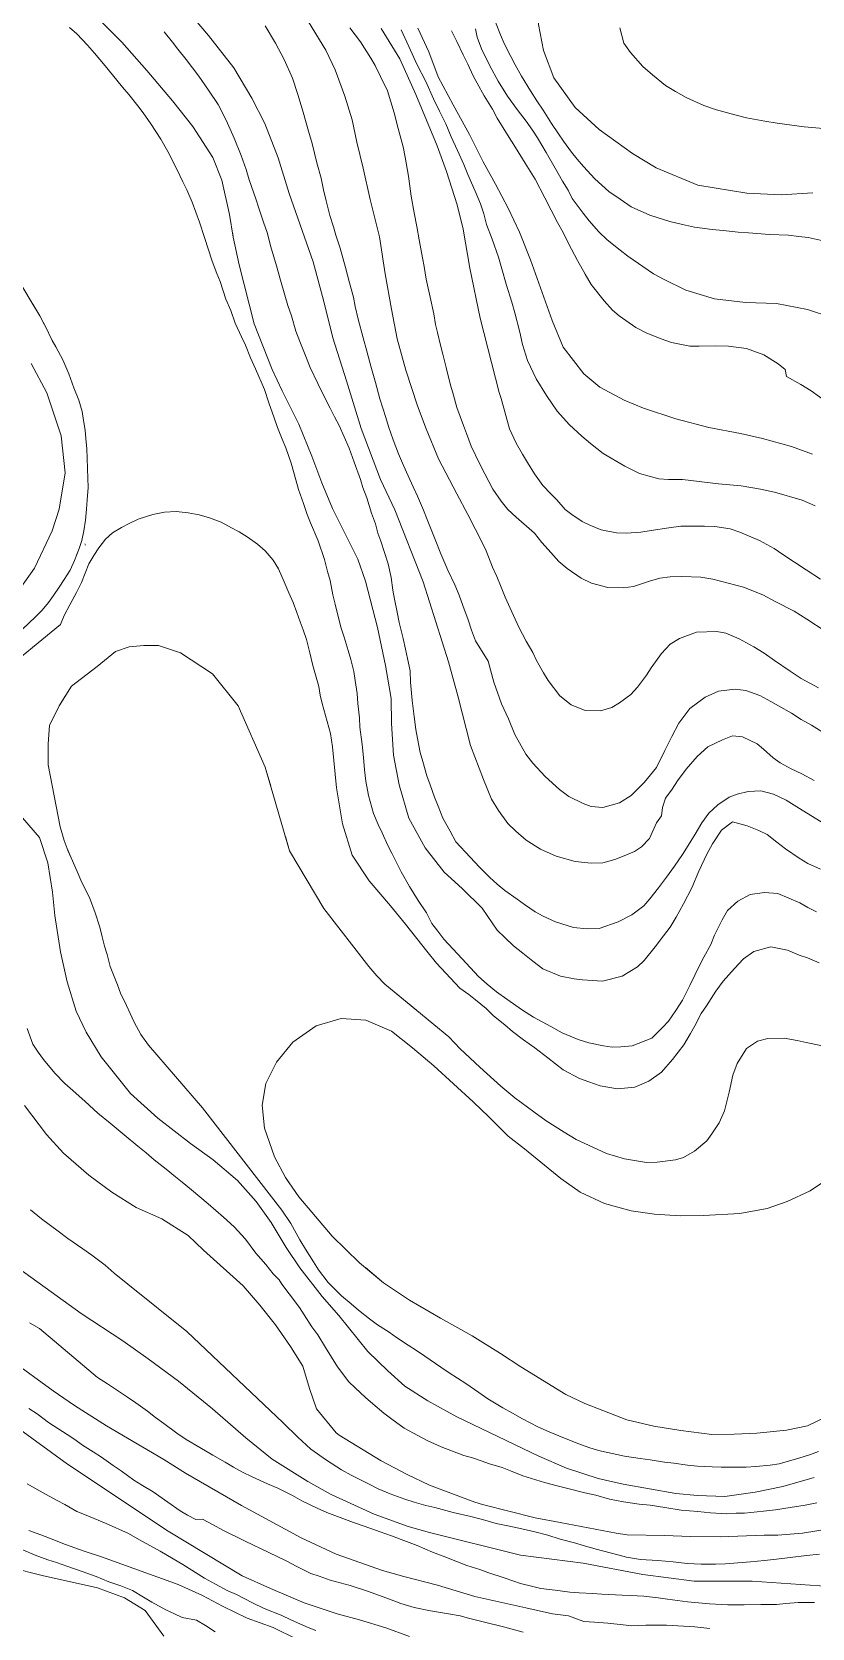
# Model space of a CAD drawing. Header units: metres. Extents: x 548946 to 557077, y 1838800 to 1845419.
# Drawn here: x 552722 to 553096, y 1841112 to 1841876 of the extents above; entities that cross this region are included whole.
import ezdxf

# ---------------------------------------------------------------- set-up
doc = ezdxf.new("R2010")
doc.units = ezdxf.units.M
doc.header["$LTSCALE"] = 28
doc.layers.add('1', color=7, linetype='Continuous', lineweight=13)
doc.layers.add('2', color=7, linetype='Continuous', lineweight=13)

msp = doc.modelspace()

# ---------------------------------------------------------------- linework, layer by layer
at = {"layer": '1'}
for points in [[(552840.03, 1841816.03), (552833.55, 1841832.41), (552827.41, 1841844.55), (552818.68, 1841858.99), (552806.59, 1841874.49), (552797.49, 1841885.27), (552786.66, 1841897.66), (552775.29, 1841910.26), (552757.91, 1841930.22), (552746, 1841939.52), (552726.24, 1841949.5), (552710.12, 1841955.87), (552700.02, 1841960.45), (552685.18, 1841968.12), (552668.01, 1841978.13), (552648.3, 1841989.93), (552637.84, 1841996.67), (552633.39, 1842000)], [(552968.44, 1842000), (552964.9, 1841990.39), (552960.89, 1841977.37), (552962.66, 1841962.04), (552969.83, 1841948.84), (552977.02, 1841936.56), (552980.38, 1841926.18), (552977, 1841913.5), (552971.82, 1841904.12), (552965.31, 1841890.44), (552964.68, 1841879.75), (552967.1, 1841867.32), (552972.05, 1841854.27), (552982.31, 1841840), (552993.71, 1841829.48), (553009.75, 1841818.05), (553021.01, 1841811.14), (553040.97, 1841802.86), (553064.46, 1841799), (553080.86, 1841798.23), (553096.05, 1841799.14)], [(553030.65, 1841452.27), (553027.79, 1841447.53), (553024.61, 1841443.28), (553020.64, 1841438.03), (553015.38, 1841431.47), (553012.06, 1841428.5), (553004.75, 1841424.05), (552995.27, 1841421.58), (552985.82, 1841422.36), (552981.74, 1841422.82), (552975.23, 1841424.05), (552966.78, 1841427.55), (552961.96, 1841431.18), (552957.11, 1841435.06), (552952.69, 1841438.61), (552948.61, 1841442.58), (552944.84, 1841446.07), (552937.68, 1841456.58), (552928.14, 1841465.98), (552919.5, 1841473.83), (552910.43, 1841485.52), (552902.64, 1841499.68), (552898, 1841515.74), (552895.27, 1841529.82), (552894.22, 1841545.11), (552894.19, 1841557.03), (552891.41, 1841572.78), (552887.57, 1841591.01), (552881.74, 1841613.15), (552878.1, 1841623.76), (552866.07, 1841648.07), (552860.96, 1841660.33), (552856.18, 1841673.01), (552849.81, 1841688.36), (552841.82, 1841704.31), (552837.04, 1841714.66), (552828.54, 1841736.39), (552821.38, 1841764.74), (552818.48, 1841778.01), (552816.63, 1841788.82), (552812.99, 1841805.25), (552808.67, 1841816.17), (552799.11, 1841831.04), (552789.33, 1841843.3), (552777.11, 1841857.74), (552765.11, 1841871.31), (552751.26, 1841885.18)], [(552852.82, 1841883.9), (552862.81, 1841867.52), (552867.21, 1841858.17), (552871.99, 1841845.49), (552875.46, 1841834.09), (552877.68, 1841823.45), (552880.75, 1841810.97), (552884.1, 1841795.93), (552888.54, 1841778.16), (552891.29, 1841760.33), (552894.2, 1841743.55), (552896.95, 1841729.22), (552901.08, 1841714.27), (552906.73, 1841697.15), (552910.94, 1841686.09), (552916.8, 1841671.84), (552925.53, 1841655.07), (552930.9, 1841645.17), (552937.87, 1841631.44), (552939.59, 1841627.72), (552942.73, 1841619.98), (552944.66, 1841615.38), (552946.77, 1841610.41), (552948.74, 1841605.55), (552952.7, 1841596.76), (552955.26, 1841591.19), (552958.74, 1841584.42), (552961.93, 1841579.05), (552963.78, 1841575.22), (552967.03, 1841569.33), (552969.26, 1841565.68), (552974.87, 1841558.36), (552980.29, 1841554.02), (552986.97, 1841551.24), (552994.4, 1841551.15), (552999.82, 1841552.66), (553003.48, 1841554.88), (553008.88, 1841558.99), (553012.14, 1841562.47), (553016.45, 1841568.14), (553018.66, 1841571.77), (553023.63, 1841578.56), (553027.69, 1841583.04), (553032.2, 1841585.74), (553040.32, 1841588.85), (553050.17, 1841589.15), (553054.42, 1841588.32), (553060.84, 1841585.52), (553067.89, 1841581.74), (553072.77, 1841578.77), (553077.7, 1841575.28), (553085.29, 1841570.13), (553090.49, 1841566.67), (553098.79, 1841562.12)], [(552846.22, 1841669.68), (552843.6, 1841677.06), (552841.91, 1841681.16), (552839.63, 1841686.88), (552838.02, 1841691.39), (552835.55, 1841698.65), (552833.46, 1841704.93), (552829.09, 1841714.83), (552826.73, 1841720.15), (552824.27, 1841726.25), (552822.47, 1841730.2), (552819.43, 1841736.75), (552817.23, 1841742.87), (552814.98, 1841748.34), (552812.23, 1841756.75), (552810.57, 1841760.59), (552808.4, 1841766.46), (552804.64, 1841777.75), (552802.28, 1841785.16), (552798.74, 1841794.65), (552796.17, 1841800.6), (552794.26, 1841804.41), (552791.4, 1841810.59), (552787.07, 1841819.06), (552783.73, 1841824.91), (552781.45, 1841828.55), (552779.02, 1841832.29), (552775.37, 1841837.46), (552772.72, 1841840.91), (552768.52, 1841846.27), (552765.47, 1841849.81), (552760.55, 1841855.72), (552757.14, 1841860), (552751.93, 1841866.15), (552748.59, 1841869.91), (552743.48, 1841875.28), (552740.09, 1841878.38)], [(552842.37, 1841680.06), (552841.91, 1841681.16), (552839.63, 1841686.88), (552838.02, 1841691.39), (552835.55, 1841698.65), (552833.46, 1841704.93), (552829.09, 1841714.83), (552826.73, 1841720.15), (552824.27, 1841726.25), (552822.47, 1841730.2), (552819.43, 1841736.75), (552817.23, 1841742.87), (552814.98, 1841748.34), (552812.23, 1841756.75), (552810.57, 1841760.59), (552808.4, 1841766.46), (552804.64, 1841777.75), (552802.28, 1841785.16), (552798.74, 1841794.65), (552796.17, 1841800.6), (552794.26, 1841804.41), (552791.4, 1841810.59), (552787.07, 1841819.06), (552783.73, 1841824.91), (552781.45, 1841828.55), (552779.02, 1841832.29), (552775.37, 1841837.46), (552772.72, 1841840.91), (552768.52, 1841846.27), (552765.47, 1841849.81), (552760.55, 1841855.72), (552757.14, 1841860), (552751.93, 1841866.15), (552748.59, 1841869.91), (552743.48, 1841875.28), (552740.09, 1841878.38)], [(552833.79, 1841879.11), (552838.74, 1841870.84), (552842.86, 1841863), (552846.85, 1841854.09), (552849.38, 1841846.3), (552852.02, 1841837.75), (552854.58, 1841828.79), (552856.23, 1841822.86), (552858.56, 1841813.61), (552860.52, 1841806.28), (552861.74, 1841800.69), (552862.93, 1841795.35), (552864.71, 1841788.39), (552866.45, 1841782.85), (552867.59, 1841778.95), (552869.68, 1841772.68), (552871.03, 1841768.14), (552872.27, 1841763.46), (552874.23, 1841756.13), (552876.01, 1841749.17), (552876.82, 1841744.83), (552878.36, 1841738.75), (552880.66, 1841729.76), (552882.38, 1841723.31), (552884.45, 1841716.12), (552886.59, 1841708.42), (552888.75, 1841700.46), (552891.57, 1841691.54), (552892.89, 1841687.26), (552895.12, 1841680.88), (552897.64, 1841674.27), (552899.51, 1841669.8), (552901.48, 1841665.47), (552904.59, 1841658.41), (552906.71, 1841653.98), (552909.52, 1841647.14), (552911.38, 1841642.67), (552915.18, 1841633.22), (552917.88, 1841626.24), (552921.19, 1841618.55), (552924.55, 1841611.52), (552926.62, 1841606.43), (552928.41, 1841601.56), (552930.96, 1841594.69), (552932.63, 1841589.67), (552934.56, 1841584.69), (552940.54, 1841574.87), (552943.33, 1841564.9), (552946.95, 1841554.51), (552950.34, 1841547.34), (552953.38, 1841539.74), (552958.57, 1841530.43), (552961.91, 1841526.11), (552967.81, 1841519.74), (552974.74, 1841513.48), (552979.28, 1841510.08), (552986.16, 1841506.67), (552989.95, 1841505.27), (552995.46, 1841504.84), (553003.55, 1841507.03), (553009, 1841510.62), (553015.46, 1841516.92), (553021.18, 1841524.05), (553025.24, 1841532.05), (553028.53, 1841538.78), (553031.85, 1841545.26), (553037.2, 1841552.22), (553044.54, 1841557.58)], [(553102.04, 1841589.27), (553093.23, 1841594.94), (553087.21, 1841598.82), (553078.1, 1841603.54), (553072.17, 1841606.66), (553062.92, 1841610.33), (553048.19, 1841614.17), (553042.37, 1841615.09), (553033.35, 1841615.52), (553027.78, 1841615.3), (553022.78, 1841614.62), (553017.87, 1841613.17), (553010.21, 1841610.63), (553005.47, 1841609.98), (552997.91, 1841610.19), (552990, 1841612.31), (552985.06, 1841614.63), (552978.44, 1841619.23), (552974.42, 1841622.69), (552969.37, 1841628.38), (552966.27, 1841631.8), (552962.79, 1841636.23), (552953.95, 1841643.94), (552949.97, 1841647.49), (552946.86, 1841651.54), (552942.74, 1841657.3), (552938.95, 1841664.66), (552936.5, 1841669.58), (552932.47, 1841677.83), (552930.27, 1841683.96), (552928.76, 1841687.69), (552925.57, 1841696.44), (552923.92, 1841702.37), (552922.75, 1841706.54), (552921.54, 1841710.96), (552920.45, 1841715.52), (552918.87, 1841721.86), (552917.81, 1841726.17), (552916.27, 1841732.25), (552915.39, 1841736.19), (552914.49, 1841741.3), (552912.72, 1841749.18), (552910.86, 1841757.83), (552909.97, 1841763.86), (552909.06, 1841768.06), (552907.6, 1841776.63), (552906.39, 1841783.14), (552905.19, 1841789.65), (552903.68, 1841797.56), (552902.34, 1841807.19), (552900.82, 1841816.28), (552899.8, 1841821.25), (552897.54, 1841829.98), (552895.55, 1841837.57), (552892.28, 1841848), (552889.07, 1841854.92), (552886.45, 1841860.21), (552884.31, 1841863.73), (552879.42, 1841871.48), (552874.26, 1841878.28)], [(552963.59, 1841710.07), (552959.49, 1841718.83), (552957.09, 1841726.5), (552955.7, 1841732.47), (552953.37, 1841741.71), (552951.95, 1841746.76), (552949.17, 1841755.43), (552947.07, 1841762.87), (552945.59, 1841768.44), (552942.55, 1841777.07), (552939.85, 1841784.05), (552938.44, 1841789.1), (552936.91, 1841794), (552934.34, 1841799.95), (552930.85, 1841808.01), (552928.95, 1841812.74), (552925.88, 1841819.54), (552922.85, 1841826.08), (552920.24, 1841832.29), (552917.27, 1841838.32), (552914.44, 1841844.24), (552910.66, 1841852.52), (552906.48, 1841860.88), (552902.56, 1841869.27), (552898.96, 1841877.18)], [(553095.96, 1841674), (553085.84, 1841677.67), (553071.93, 1841681.57), (553061.44, 1841683.9), (553046.34, 1841686.88), (553030.48, 1841690.95), (553015.01, 1841696.1), (553005.66, 1841699.85), (552994.08, 1841706.08), (552986.38, 1841712.47), (552976.54, 1841725.24), (552971.22, 1841738.12), (552960.87, 1841767.15), (552955.64, 1841780.43), (552950.1, 1841791.86), (552944.15, 1841803.38), (552938.18, 1841813.98), (552931.67, 1841827.12), (552923.74, 1841841.39), (552916.69, 1841854.73), (552912.11, 1841866.78), (552906.96, 1841878.13)], [(552923.05, 1841876.79), (552925.52, 1841871.62), (552928.67, 1841865.22), (552930.79, 1841860.78), (552933.45, 1841855.23), (552935.33, 1841851.68), (552938.7, 1841845.57), (552942.63, 1841839.26), (552944.86, 1841834.97), (552949.78, 1841826.96), (552953.67, 1841820.92), (552958.27, 1841813.39), (552963.01, 1841805.75), (552967.65, 1841796.79), (552970.74, 1841790.91), (552973.83, 1841785.02), (552976.53, 1841780.14), (552979, 1841774.96), (552983.29, 1841766.74), (552987.1, 1841760.29), (552989.95, 1841755.29), (552996.15, 1841747.44), (553000.11, 1841742.97), (553003.32, 1841740.24), (553011.33, 1841734.71), (553016.64, 1841731.97), (553023.37, 1841729.29), (553028.44, 1841727.44), (553037.13, 1841725.78), (553041.57, 1841725.81), (553049.27, 1841725.86), (553055.69, 1841725.74), (553064.32, 1841724.6), (553072.67, 1841721.59), (553079.49, 1841717.22), (553082.81, 1841714.63), (553083.55, 1841711.18), (553090.34, 1841707.37), (553095.22, 1841704.4), (553103.26, 1841698.65)], [(552934.43, 1841877.69), (552935.31, 1841873.75), (552937.45, 1841868.14), (552941.34, 1841860.01), (552945.39, 1841852.67), (552949.81, 1841845.52), (552954.54, 1841839.05), (552958.77, 1841833.44), (552961.77, 1841829.24), (552964.2, 1841825.5), (552968.33, 1841818.57), (552972.67, 1841811.01), (552976.19, 1841804.78), (552978.83, 1841800.41), (552980.89, 1841796.49), (552983.72, 1841792.66), (552986.08, 1841789.43), (552988.88, 1841785.86), (552993.59, 1841780.57), (552997.59, 1841776.76), (553003.84, 1841771.66), (553007.46, 1841768.84), (553019.77, 1841760.46), (553024.88, 1841757.68), (553035.28, 1841752.62), (553048.96, 1841748.44), (553063.92, 1841746.74), (553078.62, 1841746.17), (553093.57, 1841743.3), (553105.26, 1841739.54)], [(553003.6, 1841878.23), (553005.56, 1841870.9), (553008.75, 1841866.33), (553014.68, 1841859.62), (553019.34, 1841855.76), (553025.59, 1841850.67), (553030.27, 1841847.72), (553035.47, 1841844.84), (553043.91, 1841841.06), (553049.92, 1841838.94), (553058.71, 1841836.51), (553064.37, 1841835.13), (553073.07, 1841833.47), (553079.07, 1841832.52), (553091.95, 1841830.86), (553101.21, 1841829.93)], [(553096.78, 1841517.81), (553090.84, 1841520.93), (553085.76, 1841523.36), (553080.37, 1841526.28), (553077.12, 1841528.65), (553072.5, 1841532.83), (553069.36, 1841535.34), (553062.37, 1841538.6), (553057.63, 1841539.12), (553052.89, 1841537.3), (553045.72, 1841533.91), (553040.63, 1841529.32), (553035.45, 1841523.16), (553031.25, 1841517.62), (553028.71, 1841513.57), (553025.53, 1841509.32), (553024.07, 1841504.87), (553023.61, 1841500.78), (553021.24, 1841497.53), (553017.78, 1841490), (553014.06, 1841485.95), (553010.66, 1841483.75), (553004.95, 1841481.3), (553001.21, 1841479.85), (552995.52, 1841478.31), (552989.96, 1841478.09), (552982.19, 1841478.92), (552973.2, 1841481.45), (552965.67, 1841484.91), (552958.82, 1841489.23), (552953.8, 1841493.48), (552950, 1841497.23), (552945.56, 1841503.37), (552942.22, 1841508.86), (552938.27, 1841518.22), (552932.18, 1841534.56), (552926.04, 1841558.36), (552921.52, 1841574.57), (552909.49, 1841612.87), (552895.81, 1841647.36), (552889.02, 1841661.89), (552879.69, 1841686.37), (552872.76, 1841709.18), (552866.19, 1841729.82), (552861.92, 1841747.22), (552856.72, 1841766.07), (552845.18, 1841798.86), (552840.03, 1841816.03)], [(552839.43, 1841709.48), (552837.04, 1841714.66), (552828.54, 1841736.39), (552821.38, 1841764.74), (552818.48, 1841778.01), (552818.19, 1841779.69)], [(552717.75, 1841753.84), (552722.2, 1841746.43), (552725.83, 1841740.35), (552728.78, 1841734.58), (552731.25, 1841729.4), (552733.45, 1841725.36), (552736.83, 1841719.25), (552739.75, 1841712.56), (552742.16, 1841705.81), (552744.48, 1841699.83), (552746.07, 1841694.41), (552746.73, 1841690.18), (552747.56, 1841685.58), (552747.93, 1841681.58), (552748.29, 1841676.66), (552748.46, 1841672.11), (552748.7, 1841667.04), (552748.88, 1841662.49), (552748.91, 1841658.05), (552748.47, 1841652.12), (552748.1, 1841647.76), (552747.72, 1841642.49), (552746.93, 1841637.3), (552745.93, 1841632.73), (552744.58, 1841628.9), (552742.42, 1841623.15), (552740.4, 1841618.45), (552737.42, 1841614.03), (552735.01, 1841610.33), (552732.37, 1841606.35), (552730.04, 1841603.05), (552726.86, 1841599.26), (552723.61, 1841595.98), (552717.64, 1841590.4)], [(552722.5, 1841745.92), (552725.83, 1841740.35), (552728.08, 1841735.95)], [(552731.74, 1841728.5), (552733.45, 1841725.36), (552736.83, 1841719.25), (552739.75, 1841712.56), (552742.16, 1841705.81), (552744.48, 1841699.83), (552746.07, 1841694.41), (552746.73, 1841690.18), (552747.56, 1841685.58), (552747.93, 1841681.58), (552748.29, 1841676.66), (552748.46, 1841672.11), (552748.7, 1841667.04), (552748.88, 1841662.49), (552748.91, 1841658.05), (552748.47, 1841652.12), (552748.1, 1841647.76), (552747.72, 1841642.49), (552746.93, 1841637.3), (552745.93, 1841632.73), (552744.58, 1841628.9), (552743.35, 1841625.63)], [(552721.72, 1841717.39), (552729.22, 1841703.46), (552736.05, 1841682.85), (552737.89, 1841665.05), (552735.02, 1841647.76), (552731.78, 1841637.3), (552723.28, 1841619.38), (552713.98, 1841606.3)], [(553097.25, 1841649.35), (553090.97, 1841652.04), (553077.67, 1841655.91), (553071.02, 1841657.26), (553061.74, 1841658.84), (553050.83, 1841659.85), (553033.62, 1841661.85), (553026.95, 1841661.93), (553022.33, 1841662.27), (553013.14, 1841664.78), (553006.05, 1841668.21), (552995.74, 1841674.37), (552989.66, 1841679.09), (552985.43, 1841682.62), (552979.52, 1841688.15), (552973.62, 1841694.6), (552968.51, 1841702.06), (552963.59, 1841710.07)], [(553097.86, 1841454.86), (553093.72, 1841457), (553089.84, 1841459.18), (553079.34, 1841463.61), (553072.91, 1841464.07), (553066.12, 1841463.2), (553060.23, 1841459.95), (553055.26, 1841455.5), (553052.63, 1841451.05), (553049.03, 1841443.63), (553047.17, 1841439.26), (553043.93, 1841433.18), (553041.36, 1841428.22), (553039.56, 1841424.51), (553037.24, 1841419.57), (553033.72, 1841412.55), (553030.49, 1841407.64), (553026.89, 1841402.56), (553024.23, 1841399.54), (553018.94, 1841394.4), (553009.6, 1841390.64), (553004.06, 1841390.16), (553000.04, 1841390.11), (552995.81, 1841390.69), (552988.76, 1841392.12), (552983.76, 1841393.78), (552976, 1841396.96), (552970.61, 1841399.88), (552962.3, 1841404.42), (552957, 1841407.74), (552949.52, 1841413.03), (552944.59, 1841416.52), (552940.02, 1841420.18), (552935.97, 1841423.89), (552928.16, 1841432.27), (552919.34, 1841441.83), (552916.51, 1841445.66), (552913.57, 1841449.34), (552910.99, 1841454.37), (552906.98, 1841460.27), (552902.88, 1841466.95), (552898.86, 1841474.02), (552894.48, 1841483.01), (552892.45, 1841486.68), (552889.73, 1841492.74), (552887.93, 1841496.7), (552885.57, 1841502.02), (552883.19, 1841510.6), (552881.96, 1841517.37), (552881.39, 1841522.92), (552880.8, 1841528.73), (552880.14, 1841535.04), (552879.11, 1841543.28), (552878.94, 1841547.83), (552878.22, 1841554.66), (552877.75, 1841559.44), (552876.84, 1841565.72), (552876.18, 1841569.95), (552874.81, 1841575.66), (552873.49, 1841579.94), (552871.52, 1841586.35), (552870.2, 1841590.63), (552868.99, 1841595.05), (552867.32, 1841602.16), (552866.23, 1841606.73), (552864.85, 1841613.61), (552863.67, 1841617.77), (552862.16, 1841623.59), (552859.09, 1841632.49), (552855.4, 1841641.17), (552853.85, 1841645.16), (552852.15, 1841650.43), (552849.74, 1841657.18), (552848.39, 1841661.72), (552846.22, 1841669.68)], [(553099.12, 1841430.42), (553093.53, 1841432.79), (553089.62, 1841434.05), (553083.88, 1841436.54), (553076.03, 1841438.15), (553067.83, 1841435.81), (553062.89, 1841432.28), (553058.57, 1841427.77), (553055.8, 1841424.6), (553053.14, 1841421.58), (553049.63, 1841416.9), (553045.08, 1841409.77), (553042.62, 1841406.12), (553039.62, 1841400.32), (553037.56, 1841396.58), (553034.38, 1841391.16), (553028.92, 1841384.06), (553023.61, 1841378.01), (553017.58, 1841373.71), (553010.87, 1841370.89), (553002.5, 1841370.09), (552994.28, 1841371.53), (552988.74, 1841373.39), (552984.26, 1841375.11), (552976.53, 1841379.2), (552969.14, 1841384.89), (552962.89, 1841389.66), (552957.53, 1841393.49), (552952.28, 1841397.47), (552948.54, 1841400.7), (552943.12, 1841405.04), (552939.61, 1841408.56), (552934.47, 1841412.67), (552931.34, 1841415.19), (552926.97, 1841418.22), (552915.88, 1841430.2), (552911.14, 1841435.98), (552901.02, 1841448.98), (552893.82, 1841457.76), (552883.56, 1841469.71), (552875.45, 1841482.02), (552870.82, 1841496.92), (552867.86, 1841514.21), (552866.07, 1841533.82), (552865.12, 1841540.27), (552860.98, 1841554.6), (552860.1, 1841558.54), (552859.44, 1841562.77), (552858.23, 1841567.19), (552856.61, 1841572.87), (552855.21, 1841578.83), (552853.49, 1841585.28), (552852, 1841589.93), (552850.6, 1841593.8), (552848.88, 1841598.16), (552847.1, 1841603.03), (552845.09, 1841607.61), (552842.87, 1841612.82), (552840.12, 1841619.14), (552837.52, 1841623.26), (552833.82, 1841627.76), (552830.02, 1841630.95), (552825.14, 1841634.52), (552821.33, 1841636.78), (552817.69, 1841638.68), (552812.64, 1841641.45), (552807.03, 1841643.49), (552802.15, 1841644.97), (552796.81, 1841645.87), (552791.1, 1841646.6), (552785.52, 1841646.29), (552779.92, 1841645.07), (552772.88, 1841642.89), (552768.56, 1841640.91), (552764.89, 1841638.88), (552760.63, 1841636.39), (552757.35, 1841633.37), (552754.08, 1841629.17), (552751.67, 1841625.48), (552749.29, 1841621.52)], [(552843.29, 1841611.83), (552842.87, 1841612.82), (552840.12, 1841619.14), (552837.52, 1841623.26), (552833.82, 1841627.76), (552830.02, 1841630.95), (552825.14, 1841634.52), (552821.33, 1841636.78), (552817.69, 1841638.68), (552812.64, 1841641.45), (552807.03, 1841643.49), (552802.15, 1841644.97), (552796.81, 1841645.87), (552791.1, 1841646.6), (552785.52, 1841646.29), (552779.92, 1841645.07), (552772.88, 1841642.89), (552768.56, 1841640.91), (552764.89, 1841638.88), (552760.63, 1841636.39), (552757.35, 1841633.37), (552754.08, 1841629.17), (552751.67, 1841625.48), (552749.29, 1841621.52)], [(552747.36, 1841631.13), (552747.7, 1841630.39), (552747.36, 1841631.13)], [(552747.36, 1841631.13), (552747.7, 1841630.39), (552747.36, 1841631.13)], [(552749.29, 1841621.52), (552747.49, 1841617.12), (552745.83, 1841612.6), (552743.44, 1841607.73), (552740.11, 1841601.95), (552737.48, 1841596.79), (552735.68, 1841592.39), (552726.79, 1841585.18), (552715.06, 1841575.6)], [(552749.29, 1841621.52), (552747.49, 1841617.12), (552745.83, 1841612.6), (552743.44, 1841607.73), (552741.4, 1841604.2)], [(552988.77, 1841198.34), (552984.03, 1841200.03), (552977.1, 1841202.78), (552969.73, 1841205.87), (552964.4, 1841208.27), (552957.09, 1841212.02), (552952.24, 1841214.74), (552947.53, 1841217.34), (552940.43, 1841221.63), (552936.06, 1841224.66), (552929.87, 1841228.92), (552925.82, 1841231.46), (552921.88, 1841234.15), (552917.94, 1841236.84), (552910.21, 1841242.1), (552906.27, 1841244.79), (552902.22, 1841247.33), (552896.74, 1841251.02), (552893.09, 1841253.48), (552887.5, 1841257.03), (552883.79, 1841260), (552878.4, 1841264.09), (552874.95, 1841267.09), (552870.35, 1841271.01), (552863.93, 1841277.32), (552859.23, 1841283.44), (552856.86, 1841287.21), (552853.07, 1841293.29), (552850.36, 1841297.81), (552846, 1841305.52), (552841.78, 1841311.95), (552803.8, 1841360.99), (552777.81, 1841390.98), (552774.16, 1841396.14), (552771.07, 1841402.02), (552769.13, 1841406.09), (552767.33, 1841410.05), (552764.5, 1841415.97), (552762.96, 1841419.95), (552759.52, 1841428.67), (552758.01, 1841434.49), (552756.87, 1841438.4), (552754.36, 1841448.01), (552752.38, 1841454.43), (552749.65, 1841461.66), (552746, 1841468.92), (552743.78, 1841474.13), (552740.75, 1841480.67), (552738.88, 1841485.14), (552737.48, 1841489.02), (552735.62, 1841495.58), (552729.83, 1841525.28), (552729.83, 1841535.29), (552730.42, 1841544.12), (552735.12, 1841553.54), (552740.99, 1841562.96), (552753.32, 1841572.39), (552762.12, 1841579.45), (552768.58, 1841581.81), (552775.62, 1841582.4), (552782.67, 1841582.4), (552793.24, 1841578.86), (552808.5, 1841568.85), (552820.83, 1841553.54), (552833.74, 1841524.1), (552836.41, 1841515.01)], [(552735.61, 1841554.33), (552740.99, 1841562.96), (552753.32, 1841572.39), (552762.12, 1841579.45), (552768.58, 1841581.81), (552775.62, 1841582.4), (552782.67, 1841582.4), (552793.24, 1841578.86), (552808.5, 1841568.85), (552820.83, 1841553.54), (552833.74, 1841524.1), (552845.48, 1841484.06), (552861.92, 1841456.38), (552883.36, 1841428.71), (552887.31, 1841424.24), (552891.09, 1841420.14), (552921.72, 1841395.01), (552927.17, 1841389.24), (552936.58, 1841380.52), (552946.57, 1841371.35), (552953.3, 1841365.72), (552962.49, 1841359.05), (552968.42, 1841354.77), (552976.96, 1841349.33), (552982.8, 1841345.82), (552988.57, 1841343.07), (552997.33, 1841339.09), (553005.81, 1841336.51), (553016.4, 1841334.82), (553021.45, 1841334.99), (553030.31, 1841336.09), (553034.22, 1841337.17), (553039.47, 1841340.22), (553045.3, 1841345.16), (553047.79, 1841348.55), (553051.25, 1841353.74), (553053.74, 1841359.48), (553054.74, 1841363.36), (553056, 1841368.44), (553057.84, 1841376.58), (553059.82, 1841382.26), (553064.36, 1841389.39), (553069.56, 1841392.96), (553074.5, 1841394.15), (553082.41, 1841394.37), (553088.52, 1841393.22), (553092.92, 1841392.28)], [(553044.54, 1841557.58), (553050.85, 1841560.49), (553058.93, 1841561.51), (553064.07, 1841560.9), (553070.72, 1841558.38), (553075.97, 1841555.58), (553079.71, 1841553.52), (553085.82, 1841550.03), (553090.44, 1841547.03), (553095.43, 1841544.2), (553103.54, 1841539.11)], [(552714.41, 1841503.37), (552725.69, 1841490.38), (552729.62, 1841478.38), (552731.84, 1841464.25), (552732.94, 1841453.1), (552735.79, 1841435.67), (552738.94, 1841421.26), (552743.21, 1841407.35), (552747.96, 1841397.26), (552755.24, 1841385.37), (552769.23, 1841367.89), (552782.33, 1841356), (552798.06, 1841343.89), (552808.89, 1841336.15), (552820.49, 1841326.17), (552829.51, 1841316.16), (552836.59, 1841306.07), (552843.75, 1841294.04), (552850.4, 1841284.29), (552861.12, 1841270.58), (552869, 1841261.49), (552882.96, 1841244.25), (552892.54, 1841234.96), (552900.73, 1841227.71), (552911.62, 1841220.63), (552925.55, 1841212.98), (552964.82, 1841194.15), (552978.16, 1841188.38), (552993.34, 1841183.46), (553005.17, 1841180.76), (553030.53, 1841176.33), (553040.88, 1841175.27), (553053.88, 1841174.9), (553068.55, 1841176.92), (553081.71, 1841179.68), (553096.78, 1841183.95)], [(553099.76, 1841475.35), (553093.63, 1841477.93), (553089.58, 1841480.48), (553082.96, 1841485.08), (553078.85, 1841488.14), (553074.14, 1841491.91), (553070.29, 1841493.83), (553064.58, 1841496.06), (553057.61, 1841497.89), (553052.33, 1841493.93), (553047.98, 1841487.34), (553045.27, 1841482.49), (553041.49, 1841474.27), (553038.2, 1841466.36), (553034.11, 1841458.63), (553030.65, 1841452.27)], [(552843.49, 1841490.85), (552845.48, 1841484.06), (552861.92, 1841456.38), (552883.36, 1841428.71), (552887.31, 1841424.24), (552891.09, 1841420.14), (552906.19, 1841407.75)], [(552755.67, 1841442.99), (552754.36, 1841448.01), (552752.38, 1841454.43), (552749.65, 1841461.66), (552746, 1841468.92), (552743.78, 1841474.13), (552740.75, 1841480.67), (552739.29, 1841484.16)], [(552719.72, 1841399.01), (552722.48, 1841391.52), (552725.05, 1841387.66), (552727.59, 1841384.06), (552732.98, 1841377.54), (552737.77, 1841372.65), (552741.6, 1841369.21), (552747.48, 1841363.94), (552753.65, 1841358.44), (552759.47, 1841353.68), (552766.19, 1841347.98), (552772.74, 1841342.66), (552776.79, 1841339.51), (552780.61, 1841336.07), (552786.4, 1841331.56), (552790.78, 1841327.93), (552793.96, 1841325.45), (552798.48, 1841321.71), (552806.5, 1841315), (552813.83, 1841308.6), (552818.85, 1841304), (552824.28, 1841298.15), (552829.29, 1841291.46), (552834.04, 1841285.91), (552837.59, 1841281.52), (552840.44, 1841278.61), (552841.78, 1841276.57), (552845.29, 1841271.89), (552850.16, 1841265.4), (552852.5, 1841261.89), (552856.12, 1841256.17), (552859.03, 1841252.2), (552862.68, 1841246.23), (552868.38, 1841236.97), (552873.85, 1841229.77), (552876.91, 1841226.86), (552881.84, 1841222.2), (552885.29, 1841219.2), (552890.6, 1841214.71), (552894.42, 1841211.88), (552900.36, 1841207.59), (552906.86, 1841204.02), (552911.29, 1841201.64), (552917.99, 1841198.61), (552928.98, 1841194.49), (552933.01, 1841193.37), (552937.2, 1841191.88), (552941.25, 1841190.51), (552947.31, 1841188.7), (552951.24, 1841187.18), (552957.24, 1841184.72), (552961.4, 1841183.49), (552967.6, 1841181.57), (552973.62, 1841180.02), (552977.5, 1841179.02), (552986.87, 1841176.67), (552992.2, 1841175.44), (552998.65, 1841173.55), (553005.42, 1841172.34), (553012.96, 1841171.22), (553018.1, 1841170.62), (553025.23, 1841169.58), (553033.05, 1841168.23), (553041.05, 1841167.68), (553047.1, 1841167.05), (553054.7, 1841166.58), (553059.35, 1841166.84), (553063.38, 1841166.89), (553072.51, 1841167.77), (553078.17, 1841168.39), (553085.19, 1841169.55), (553092.47, 1841170.74), (553097.96, 1841171.74)], [(553092.92, 1841392.28), (553099.97, 1841390.84)], [(552718.44, 1841362.11), (552729.05, 1841348.27), (552737.18, 1841339.2), (552749.35, 1841328.76), (552760.24, 1841320.52), (552771.93, 1841313.26), (552784.32, 1841307.78), (552796.86, 1841299.84), (552804.26, 1841292.76), (552823.25, 1841275.7), (552831.27, 1841266.49), (552838.66, 1841257.08), (552845.91, 1841246.62), (552851.74, 1841237.29), (552855.01, 1841226.51), (552858.42, 1841216.79), (552867.72, 1841205.39), (552869.28, 1841204.14), (552889.3, 1841191.85), (552901.81, 1841185.34), (552912.47, 1841180.31), (552934.11, 1841172.09), (552937.87, 1841170.95), (552963.06, 1841164.55), (552975.09, 1841162.39), (553001.96, 1841157.22), (553007.22, 1841156.51), (553025.13, 1841156.17), (553037.36, 1841155.71), (553051.63, 1841155.48), (553072.78, 1841156.28), (553079.38, 1841156.37), (553091.07, 1841157.27), (553103.92, 1841159.35)], [(552710.08, 1841288.13), (552745.57, 1841262.54), (552765.56, 1841249.35), (552777.64, 1841240.84), (552792.31, 1841230.04), (552808.55, 1841216.82), (552824.47, 1841202.91), (552837.13, 1841192.79), (552854.13, 1841181.98), (552865.3, 1841175.84), (552885.92, 1841166.35), (552902.24, 1841160.52), (552912.53, 1841157.65), (552956.08, 1841146.73), (552986.13, 1841142.86), (553014.63, 1841137.46), (553039.28, 1841134.36), (553067.02, 1841134.36), (553104.06, 1841131.7)], [(552690.78, 1841255.54), (552732.2, 1841225.43), (552742.44, 1841218.41), (552757.77, 1841208.71), (552785.2, 1841192.59), (552795.53, 1841185.97), (552822.37, 1841170.56), (552851.03, 1841155.09), (552867.83, 1841147.24), (552889.95, 1841139.33), (552900.25, 1841136.46), (552916.37, 1841132.43), (552934.2, 1841127.02), (552958.65, 1841121.45), (552971.39, 1841118.72), (552979, 1841117.67), (552986.38, 1841114.97), (552991.49, 1841114.62), (552997.91, 1841114.16), (553005.28, 1841113.41), (553009.36, 1841112.95), (553016.1, 1841113.17)], [(552720.85, 1841258.06), (552725.64, 1841255.26), (552753.45, 1841231.86), (552758.22, 1841228.74), (552762.13, 1841226.31), (552767.89, 1841222.4), (552771.83, 1841219.71), (552777.34, 1841215.76), (552781.19, 1841212.67), (552785.15, 1841209.73), (552791.51, 1841205.1), (552795.99, 1841202.21), (552802.53, 1841198.38), (552808.66, 1841194.63), (552814.63, 1841191.26), (552818.54, 1841188.83), (552822.82, 1841186.57), (552827.5, 1841184.22), (552834.89, 1841180.87), (552839.8, 1841178.81), (552846.82, 1841175.29), (552851.38, 1841172.81), (552858.66, 1841169.32), (552863.31, 1841167.23), (552868.48, 1841165.19), (552876.07, 1841162.39), (552881.21, 1841160.61), (552888.92, 1841157.95), (552894.2, 1841156.06), (552901.53, 1841153.23), (552906.55, 1841151.31), (552913.92, 1841148.22), (552918.94, 1841146.3), (552925.88, 1841143.55), (552930.36, 1841141.84), (552936.55, 1841139.92), (552940.35, 1841138.51), (552948.71, 1841135.79), (552956.02, 1841133.22), (552961.9, 1841131.78), (552965.78, 1841130.78), (552972.63, 1841129.97)], [(552720.49, 1841217), (552724.48, 1841214.36), (552729.95, 1841210.34), (552738.9, 1841204.53), (552742.6, 1841202.12), (552746.33, 1841199.45), (552751.44, 1841196.17), (552755.28, 1841193.65), (552761.01, 1841189.66), (552764.85, 1841187.13), (552770.89, 1841182.66), (552774.99, 1841180.17), (552780.08, 1841177.14), (552787.1, 1841172.14), (552792.97, 1841168.04), (552796.63, 1841165.89), (552800.56, 1841163.76), (552803.72, 1841163.92), (552808.83, 1841161.23), (552813.4, 1841158.74), (552824.13, 1841153.42), (552835.51, 1841148.04), (552843.76, 1841144), (552848.87, 1841141.32), (552855.61, 1841138.03), (552859.66, 1841136.65), (552864.94, 1841134.76), (552874.44, 1841132.3), (552882.81, 1841129.58), (552886.75, 1841128.06), (552893.25, 1841125.65), (552898.68, 1841123.65), (552905.13, 1841121.76), (552912.98, 1841120.15), (552921.6, 1841118.63), (552927.16, 1841117.68)], [(553098.75, 1841196.41), (553095.01, 1841194.95), (553089.35, 1841193.16), (553079.9, 1841190.43), (553075.67, 1841189.83), (553068.85, 1841189.21), (553064.2, 1841188.96), (553059.4, 1841188.82), (553052.23, 1841188.94), (553047.81, 1841188.98), (553040.87, 1841189.38), (553036.13, 1841189.9), (553029.54, 1841190.73), (553025.05, 1841191.28), (553018.17, 1841192.34), (553013.41, 1841193.12), (553005.87, 1841194.24), (552993.48, 1841196.91), (552988.77, 1841198.34)], [(552858.09, 1841110.73), (552854.3, 1841112.13), (552846.36, 1841115.68), (552841.42, 1841118), (552833.26, 1841121.26), (552827.64, 1841123.89), (552820.05, 1841127.87), (552815.82, 1841129.61), (552810, 1841132.87), (552804.75, 1841135.68), (552794.35, 1841142.35), (552789.7, 1841145.03), (552783.5, 1841148.7), (552773.54, 1841154.12), (552768.21, 1841157.11), (552757.55, 1841161.92), (552748.04, 1841165.83), (552743.49, 1841167.74), (552737.87, 1841170.96), (552734.09, 1841172.97), (552728.49, 1841175.93), (552719.78, 1841180.85)], [(552720.6, 1841158.61), (552726.35, 1841156.46), (552730.47, 1841154.88), (552738.15, 1841151.92), (552747.04, 1841148.72), (552755.36, 1841145.97), (552792.11, 1841132.74), (552803.71, 1841127.42), (552813.35, 1841122.27), (552825.13, 1841116.59), (552837.66, 1841112.15), (552848.64, 1841106.64)], [(552809.78, 1841110.09), (552805.16, 1841113.09), (552800.85, 1841115.61), (552794.01, 1841116.83), (552790.26, 1841118.58), (552786.22, 1841120.56), (552779.5, 1841124.16), (552775.4, 1841126.66), (552770.18, 1841129.79), (552764.54, 1841132.09), (552758.81, 1841133.99), (552752.88, 1841136.52), (552746.17, 1841138.95), (552739.21, 1841141.34), (552733.75, 1841143.27), (552729.66, 1841144.59), (552723.65, 1841146.72), (552717.72, 1841149.24)], [(552785.29, 1841107.89), (552776.28, 1841120.23), (552766.41, 1841126.26), (552753.44, 1841131.03), (552727, 1841137.03), (552711.82, 1841140.79)], [(552972.63, 1841129.97), (552979.62, 1841129.05), (552984.22, 1841128.65), (552990.76, 1841128.33), (552994.96, 1841128.01), (553004.75, 1841127.66), (553008.8, 1841127.46), (553015.08, 1841127.11), (553021.94, 1841126.3), (553026.42, 1841125.75), (553036.07, 1841124.35), (553046.57, 1841123.42), (553055.34, 1841122.96), (553063.28, 1841122.92), (553071.18, 1841123.14), (553078.72, 1841123.19), (553083.09, 1841123.67), (553089.03, 1841124.07), (553096.82, 1841124.14)], [(552927.16, 1841117.68), (552931.19, 1841116.57), (552937.47, 1841115.05), (552948.57, 1841112.24), (552957.28, 1841109.95)], [(553016.1, 1841113.17), (553021.81, 1841113.28), (553025.98, 1841113.22), (553034.09, 1841112.81), (553039.6, 1841112.38), (553046.7, 1841111.6)]]:
    msp.add_lwpolyline(points, dxfattribs=at)
at = {"layer": '2'}
for points in [[(552785.41, 1841876.33), (552789.43, 1841871.35), (552791.94, 1841868), (552795.96, 1841863.02), (552801.91, 1841855.14), (552806.66, 1841848.42), (552811.31, 1841841.55), (552815.13, 1841833.93), (552818.94, 1841825.39), (552822.21, 1841817.05), (552824.62, 1841810.29), (552826.14, 1841805.39), (552829.25, 1841796.24), (552830.71, 1841791.85), (552832.97, 1841785.21), (552834.65, 1841780.19), (552836.54, 1841773.37), (552839.13, 1841764.16), (552841.03, 1841757.34), (552843.1, 1841750.15), (552844.63, 1841745.25), (552846.3, 1841740.23), (552848.51, 1841732.93), (552850.3, 1841728.06), (552853.29, 1841720.86), (552855.39, 1841715.5), (552858.96, 1841707.85), (552861.41, 1841702.93), (552864.88, 1841696.04), (552866.97, 1841691.86), (552869.17, 1841687.83), (552873.93, 1841676.93), (552876.34, 1841670.17), (552879.46, 1841661.94), (552880.6, 1841658.03), (552882.38, 1841653.16), (552884.74, 1841645.75), (552886.56, 1841640.62), (552887.76, 1841636.2), (552889.16, 1841632.32), (552892.6, 1841621.51), (552894.06, 1841615.03), (552894.83, 1841608.86), (552895.75, 1841604.66), (552896.92, 1841598.41), (552897.94, 1841593.44), (552899.82, 1841585.71), (552900.97, 1841580.62), (552901.92, 1841576.17), (552903.17, 1841570.32), (552903.33, 1841564.85), (552904.17, 1841556.07), (552905.13, 1841548.35), (552905.9, 1841542.18), (552906.71, 1841537.84), (552908.05, 1841531.21), (552909.26, 1841526.79), (552911.16, 1841519.97), (552912.73, 1841515.73), (552914.79, 1841509.71), (552916.62, 1841505.5), (552918.9, 1841499.78), (552922.31, 1841493.41), (552925.16, 1841488.41), (552931.89, 1841481.06), (552936.45, 1841476.23)], [(553099.7, 1841614.12), (553092.96, 1841618.58), (553081.75, 1841625.93), (553077.53, 1841628.84), (553070.48, 1841632.62), (553061.06, 1841636.65), (553056.47, 1841638.23), (553049.19, 1841639.38), (553044.22, 1841639.61), (553037.34, 1841639.5), (553032.91, 1841639.53), (553027.14, 1841638.77), (553018.58, 1841637.44), (553013.72, 1841636.64), (553006.76, 1841636.13), (553002.05, 1841636.4), (552994.74, 1841637.8), (552989.29, 1841640.06), (552985.58, 1841641.86), (552980.67, 1841645.1), (552977.53, 1841647.61), (552973.39, 1841652.1), (552970.6, 1841655.04), (552966.78, 1841659.04), (552962.79, 1841664.59), (552959.45, 1841670.07), (552957.06, 1841674.1), (552954.01, 1841679.36), (552950.79, 1841686.15), (552946.79, 1841700.67), (552945.92, 1841703.57), (552936.79, 1841739.09), (552931.79, 1841763.14), (552928.54, 1841781.82), (552925.7, 1841793.43), (552920.55, 1841809.43), (552916.09, 1841821.63), (552905.97, 1841846.28), (552898.23, 1841863.43), (552889.25, 1841877.85)], [(553100.99, 1841776.21), (553093.87, 1841777.8), (553089.37, 1841778.28), (553084.46, 1841778.85), (553075.27, 1841779.27), (553065.23, 1841780.11), (553060.36, 1841780.41), (553053.08, 1841781.2), (553047.8, 1841781.59), (553039.43, 1841782.76), (553033.65, 1841784), (553027.59, 1841785.47), (553018.08, 1841788.46), (553009.09, 1841792.43), (553003.8, 1841796.08), (552998.36, 1841799.85), (552991.72, 1841805.94), (552986.29, 1841811.79), (552983.24, 1841815.33), (552980.47, 1841818.64), (552976.68, 1841823.92), (552974.28, 1841827.41), (552970.92, 1841832.34), (552966.86, 1841838.76), (552963.82, 1841843.22), (552960.86, 1841848.07), (552956.58, 1841855.11), (552953.56, 1841860.49), (552951.5, 1841864.41), (552948.24, 1841870.66), (552946.41, 1841874.88), (552944.09, 1841880.86)], [(552936.45, 1841476.23), (552941.41, 1841471.31), (552944.89, 1841468.05), (552948.6, 1841465.08), (552954.39, 1841460.91), (552957.93, 1841458.3), (552963.12, 1841454.84), (552966.86, 1841452.79), (552972.88, 1841450.07), (552981.5, 1841447.37), (552987.96, 1841446.65), (552993.78, 1841446.91), (553002.92, 1841450.12), (553009.32, 1841453.43), (553015.09, 1841457.71), (553017.98, 1841461.02), (553022.21, 1841466.29), (553026.07, 1841471.4), (553029.9, 1841476.76), (553033.59, 1841482.24), (553036.36, 1841486.58), (553039.79, 1841492.03), (553042.97, 1841497.45), (553046.23, 1841502.1), (553050.6, 1841506.1), (553056.06, 1841509.69), (553059.91, 1841511.28), (553065.11, 1841512.51), (553071.19, 1841512.79), (553077.21, 1841511.24), (553083.26, 1841508.26), (553090.94, 1841503.52), (553100.13, 1841498.02)], [(552914.52, 1841381.05), (552904.37, 1841389.64), (552894.28, 1841397.71), (552881.91, 1841402.94), (552870.17, 1841403.71), (552858.11, 1841400.3), (552846.94, 1841392.45), (552839.2, 1841382.79), (552834.11, 1841372.63), (552832.29, 1841362.2), (552833.51, 1841351.19), (552838.15, 1841337.46), (552843.52, 1841327.57), (552845.09, 1841325.28)], [(552914.52, 1841381.05), (552904.37, 1841389.64), (552894.28, 1841397.71), (552881.91, 1841402.94), (552870.17, 1841403.71), (552858.11, 1841400.3), (552846.94, 1841392.45), (552839.2, 1841382.79), (552834.11, 1841372.63), (552832.29, 1841362.2), (552833.51, 1841351.19), (552838.15, 1841337.46), (552843.52, 1841327.57), (552849.86, 1841318.3), (552865.82, 1841299.47), (552879.01, 1841286.82), (552890.44, 1841277.21), (552902.89, 1841268.88), (552917.71, 1841260.29), (552932.89, 1841251.87), (552946.54, 1841243.29), (552956.18, 1841236.98), (552977.73, 1841223.7), (552986.89, 1841219.4), (553006.93, 1841211.53), (553019.95, 1841208.57), (553032.89, 1841206.38), (553047.73, 1841204.53), (553058.34, 1841204.67), (553069.29, 1841205.24), (553083.5, 1841206.69), (553093.51, 1841208.71), (553109.75, 1841216.47)], [(553105.11, 1841328.13), (553094.74, 1841321.28), (553083.79, 1841316.05), (553074.18, 1841312.78), (553061.1, 1841310.42), (553043.73, 1841309.4), (553032.47, 1841309.31), (553020.21, 1841310.02), (553009.15, 1841311.64), (552996.33, 1841315.14), (552984.58, 1841320.57), (552975.43, 1841327.2), (552958.05, 1841341.33), (552950.12, 1841347.44), (552940.94, 1841356.65), (552933.4, 1841363.85), (552914.52, 1841381.05)], [(553103.14, 1841326.83), (553094.74, 1841321.28), (553083.79, 1841316.05), (553074.18, 1841312.78), (553061.1, 1841310.42), (553043.73, 1841309.4), (553032.47, 1841309.31), (553020.21, 1841310.02), (553009.15, 1841311.64), (552996.33, 1841315.14), (552984.58, 1841320.57), (552975.43, 1841327.2), (552958.05, 1841341.33), (552950.12, 1841347.44), (552940.94, 1841356.65), (552933.4, 1841363.85), (552914.52, 1841381.05)], [(552721.3, 1841312.07), (552726.54, 1841307.76), (552734.58, 1841301.97), (552739.21, 1841298.37), (552746.34, 1841293.51), (552750.65, 1841290.39), (552757.13, 1841285.58), (552761.39, 1841281.8), (552767.94, 1841276.48), (552796.17, 1841253.82), (552842.34, 1841210.05), (552849.33, 1841203.27), (552855.55, 1841197.58), (552863.17, 1841192.18), (552870.3, 1841187.63), (552875.01, 1841185.03), (552883.83, 1841180.54), (552887.82, 1841178.51), (552893.67, 1841176.16), (552900.72, 1841173.56), (552905.18, 1841172.1), (552910.68, 1841170.49), (552915.08, 1841169.55), (552923.79, 1841167.25), (552932.21, 1841165.19), (552939.03, 1841163.47), (552944.4, 1841161.98), (552949.99, 1841160.78), (552956.78, 1841159.31), (552962.92, 1841157.91), (552969.2, 1841156.39), (552975.14, 1841154.44), (552981.85, 1841152.58), (552988.3, 1841150.69), (552994.72, 1841149.05), (553000.34, 1841147.59), (553006.91, 1841145.84), (553013.53, 1841144.75), (553021.78, 1841144.23), (553029.15, 1841143.48), (553035.86, 1841142.79), (553042.65, 1841142.5), (553049.42, 1841142.46), (553054.21, 1841142.6), (553060.15, 1841143), (553066.21, 1841143.53), (553072.89, 1841144.27), (553078.69, 1841144.78), (553085.22, 1841145.63), (553093.05, 1841146.62), (553099.22, 1841147.3)], [(552881.78, 1841284.49), (552890.44, 1841277.21), (552902.89, 1841268.88), (552917.71, 1841260.29), (552932.89, 1841251.87), (552946.54, 1841243.29), (552956.18, 1841236.98), (552963.25, 1841232.62)], [(552891.58, 1841111.92), (552878.98, 1841115.71), (552868.29, 1841118.66), (552852.42, 1841123.89), (552836.24, 1841130.78), (552822.74, 1841136.92), (552787.37, 1841158.32), (552739.08, 1841190.32), (552714.4, 1841208.43)], [(552902.92, 1841107.74), (552891.58, 1841111.92)]]:
    msp.add_lwpolyline(points, dxfattribs=at)

doc.saveas('drawing.dxf')
